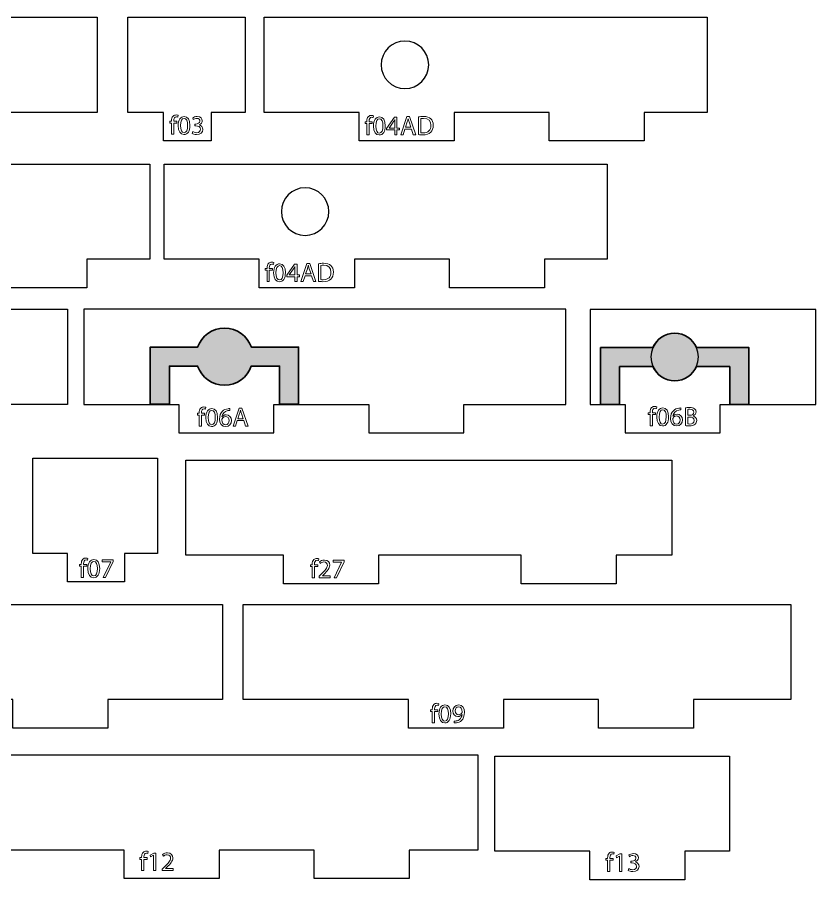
# Model space of a CAD drawing. Header units: millimetres. Extents: x -26 to 458, y -385 to -10.
# Drawn here: x 88.7 to 172.7, y -100.8 to -10.1 of the extents above; entities that cross this region are included whole.
import ezdxf

# ---------------------------------------------------------------- set-up
doc = ezdxf.new("R2010")
doc.units = ezdxf.units.MM
doc.header["$MEASUREMENT"] = 0
doc.layers.add('Layer 1', color=7, linetype='Continuous')

# ---------------------------------------------------------------- blocks, each defined once
blk = doc.blocks.new('block 4')
at = {"layer": 'Layer 1', "color": 3, "lineweight": 18}
blk.add_lwpolyline([(123.096, -67.242), (123.096, -67.406), (122.298, -69.076), (122.041, -69.076), (122.837, -67.454), (122.837, -67.448), (121.94, -67.448), (121.94, -67.242), (123.096, -67.242)], dxfattribs=at)
for points, knots in [([(119.739, -69.076), (119.739, -69.076), (119.739, -67.899), (119.739, -67.899), (119.739, -67.899), (119.547, -67.899), (119.547, -67.899), (119.547, -67.899), (119.547, -67.711), (119.547, -67.711), (119.547, -67.711), (119.739, -67.711), (119.739, -67.711), (119.739, -67.711), (119.739, -67.645), (119.739, -67.645), (119.739, -67.454), (119.781, -67.279), (119.896, -67.169), (119.99, -67.079), (120.114, -67.042), (120.229, -67.042), (120.317, -67.042), (120.393, -67.062), (120.441, -67.082), (120.441, -67.082), (120.407, -67.273), (120.407, -67.273), (120.37, -67.256), (120.32, -67.242), (120.249, -67.242), (120.038, -67.242), (119.984, -67.428), (119.984, -67.637), (119.984, -67.637), (119.984, -67.711), (119.984, -67.711), (119.984, -67.711), (120.314, -67.711), (120.314, -67.711), (120.314, -67.711), (120.314, -67.899), (120.314, -67.899), (120.314, -67.899), (119.984, -67.899), (119.984, -67.899), (119.984, -67.899), (119.984, -69.076), (119.984, -69.076), (119.984, -69.076), (119.739, -69.076), (119.739, -69.076)], [0, 0, 0, 0, 1, 1, 1, 2, 2, 2, 3, 3, 3, 4, 4, 4, 5, 5, 5, 6, 6, 6, 7, 7, 7, 8, 8, 8, 9, 9, 9, 10, 10, 10, 11, 11, 11, 12, 12, 12, 13, 13, 13, 14, 14, 14, 15, 15, 15, 16, 16, 16, 17, 17, 17, 17]), ([(120.458, -69.076), (120.458, -69.076), (120.458, -68.923), (120.458, -68.923), (120.458, -68.923), (120.653, -68.734), (120.653, -68.734), (121.121, -68.289), (121.333, -68.052), (121.335, -67.775), (121.335, -67.589), (121.245, -67.417), (120.972, -67.417), (120.805, -67.417), (120.667, -67.502), (120.582, -67.572), (120.582, -67.572), (120.503, -67.397), (120.503, -67.397), (120.63, -67.29), (120.811, -67.211), (121.022, -67.211), (121.417, -67.211), (121.584, -67.482), (121.584, -67.744), (121.584, -68.083), (121.338, -68.356), (120.952, -68.729), (120.952, -68.729), (120.805, -68.864), (120.805, -68.864), (120.805, -68.864), (120.805, -68.87), (120.805, -68.87), (120.805, -68.87), (121.629, -68.87), (121.629, -68.87), (121.629, -68.87), (121.629, -69.076), (121.629, -69.076), (121.629, -69.076), (120.458, -69.076), (120.458, -69.076)], [0, 0, 0, 0, 1, 1, 1, 2, 2, 2, 3, 3, 3, 4, 4, 4, 5, 5, 5, 6, 6, 6, 7, 7, 7, 8, 8, 8, 9, 9, 9, 10, 10, 10, 11, 11, 11, 12, 12, 12, 13, 13, 13, 14, 14, 14, 14])]:
    blk.add_open_spline(points, degree=3, knots=knots, dxfattribs=at)
blk = doc.blocks.new('block 25')
at = {"layer": 'Layer 1', "color": 3, "lineweight": 18}
blk.add_lwpolyline([(152.083, -98.349), (152.078, -98.349), (151.759, -98.521), (151.711, -98.332), (152.111, -98.117), (152.323, -98.117), (152.323, -99.951), (152.083, -99.951), (152.083, -98.349)], dxfattribs=at)
for points, knots in [([(150.825, -99.951), (150.825, -99.951), (150.825, -98.775), (150.825, -98.775), (150.825, -98.775), (150.633, -98.775), (150.633, -98.775), (150.633, -98.775), (150.633, -98.586), (150.633, -98.586), (150.633, -98.586), (150.825, -98.586), (150.825, -98.586), (150.825, -98.586), (150.825, -98.521), (150.825, -98.521), (150.825, -98.329), (150.867, -98.154), (150.983, -98.044), (151.076, -97.954), (151.2, -97.917), (151.315, -97.917), (151.403, -97.917), (151.479, -97.937), (151.527, -97.957), (151.527, -97.957), (151.493, -98.148), (151.493, -98.148), (151.457, -98.131), (151.406, -98.117), (151.335, -98.117), (151.124, -98.117), (151.07, -98.303), (151.07, -98.512), (151.07, -98.512), (151.07, -98.586), (151.07, -98.586), (151.07, -98.586), (151.4, -98.586), (151.4, -98.586), (151.4, -98.586), (151.4, -98.775), (151.4, -98.775), (151.4, -98.775), (151.07, -98.775), (151.07, -98.775), (151.07, -98.775), (151.07, -99.951), (151.07, -99.951), (151.07, -99.951), (150.825, -99.951), (150.825, -99.951)], [0, 0, 0, 0, 1, 1, 1, 2, 2, 2, 3, 3, 3, 4, 4, 4, 5, 5, 5, 6, 6, 6, 7, 7, 7, 8, 8, 8, 9, 9, 9, 10, 10, 10, 11, 11, 11, 12, 12, 12, 13, 13, 13, 14, 14, 14, 15, 15, 15, 16, 16, 16, 17, 17, 17, 17]), ([(153.051, -99.666), (153.122, -99.711), (153.286, -99.781), (153.458, -99.781), (153.776, -99.781), (153.875, -99.578), (153.872, -99.426), (153.87, -99.169), (153.638, -99.059), (153.398, -99.059), (153.398, -99.059), (153.26, -99.059), (153.26, -99.059), (153.26, -99.059), (153.26, -98.873), (153.26, -98.873), (153.26, -98.873), (153.398, -98.873), (153.398, -98.873), (153.579, -98.873), (153.807, -98.78), (153.807, -98.563), (153.807, -98.416), (153.714, -98.287), (153.486, -98.287), (153.339, -98.287), (153.198, -98.351), (153.119, -98.408), (153.119, -98.408), (153.054, -98.227), (153.054, -98.227), (153.15, -98.157), (153.336, -98.086), (153.534, -98.086), (153.895, -98.086), (154.058, -98.301), (154.058, -98.523), (154.058, -98.712), (153.946, -98.873), (153.72, -98.955), (153.72, -98.955), (153.72, -98.961), (153.72, -98.961), (153.946, -99.006), (154.129, -99.175), (154.129, -99.432), (154.129, -99.725), (153.901, -99.982), (153.46, -99.982), (153.255, -99.982), (153.074, -99.917), (152.984, -99.858), (152.984, -99.858), (153.051, -99.666), (153.051, -99.666)], [0, 0, 0, 0, 1, 1, 1, 2, 2, 2, 3, 3, 3, 4, 4, 4, 5, 5, 5, 6, 6, 6, 7, 7, 7, 8, 8, 8, 9, 9, 9, 10, 10, 10, 11, 11, 11, 12, 12, 12, 13, 13, 13, 14, 14, 14, 15, 15, 15, 16, 16, 16, 17, 17, 17, 18, 18, 18, 18])]:
    blk.add_open_spline(points, degree=3, knots=knots, dxfattribs=at)
blk = doc.blocks.new('block 26')
at = {"layer": 'Layer 1', "color": 3, "lineweight": 18}
blk.add_lwpolyline([(103.046, -98.264), (103.041, -98.264), (102.722, -98.436), (102.674, -98.247), (103.075, -98.033), (103.286, -98.033), (103.286, -99.866), (103.046, -99.866), (103.046, -98.264)], dxfattribs=at)
for points, knots in [([(101.788, -99.866), (101.788, -99.866), (101.788, -98.69), (101.788, -98.69), (101.788, -98.69), (101.596, -98.69), (101.596, -98.69), (101.596, -98.69), (101.596, -98.501), (101.596, -98.501), (101.596, -98.501), (101.788, -98.501), (101.788, -98.501), (101.788, -98.501), (101.788, -98.436), (101.788, -98.436), (101.788, -98.244), (101.83, -98.069), (101.946, -97.959), (102.039, -97.869), (102.163, -97.832), (102.279, -97.832), (102.366, -97.832), (102.442, -97.852), (102.49, -97.872), (102.49, -97.872), (102.456, -98.064), (102.456, -98.064), (102.42, -98.047), (102.369, -98.033), (102.298, -98.033), (102.087, -98.033), (102.033, -98.219), (102.033, -98.428), (102.033, -98.428), (102.033, -98.501), (102.033, -98.501), (102.033, -98.501), (102.363, -98.501), (102.363, -98.501), (102.363, -98.501), (102.363, -98.69), (102.363, -98.69), (102.363, -98.69), (102.033, -98.69), (102.033, -98.69), (102.033, -98.69), (102.033, -99.866), (102.033, -99.866), (102.033, -99.866), (101.788, -99.866), (101.788, -99.866)], [0, 0, 0, 0, 1, 1, 1, 2, 2, 2, 3, 3, 3, 4, 4, 4, 5, 5, 5, 6, 6, 6, 7, 7, 7, 8, 8, 8, 9, 9, 9, 10, 10, 10, 11, 11, 11, 12, 12, 12, 13, 13, 13, 14, 14, 14, 15, 15, 15, 16, 16, 16, 17, 17, 17, 17]), ([(103.955, -99.866), (103.955, -99.866), (103.955, -99.714), (103.955, -99.714), (103.955, -99.714), (104.15, -99.525), (104.15, -99.525), (104.618, -99.079), (104.83, -98.842), (104.833, -98.566), (104.833, -98.38), (104.742, -98.207), (104.469, -98.207), (104.302, -98.207), (104.164, -98.292), (104.079, -98.363), (104.079, -98.363), (104.001, -98.188), (104.001, -98.188), (104.127, -98.081), (104.308, -98.002), (104.52, -98.002), (104.914, -98.002), (105.081, -98.272), (105.081, -98.535), (105.081, -98.873), (104.835, -99.147), (104.449, -99.519), (104.449, -99.519), (104.302, -99.655), (104.302, -99.655), (104.302, -99.655), (104.302, -99.66), (104.302, -99.66), (104.302, -99.66), (105.126, -99.66), (105.126, -99.66), (105.126, -99.66), (105.126, -99.866), (105.126, -99.866), (105.126, -99.866), (103.955, -99.866), (103.955, -99.866)], [0, 0, 0, 0, 1, 1, 1, 2, 2, 2, 3, 3, 3, 4, 4, 4, 5, 5, 5, 6, 6, 6, 7, 7, 7, 8, 8, 8, 9, 9, 9, 10, 10, 10, 11, 11, 11, 12, 12, 12, 13, 13, 13, 14, 14, 14, 14])]:
    blk.add_open_spline(points, degree=3, knots=knots, dxfattribs=at)
blk = doc.blocks.new('block 29')
at = {"layer": 'Layer 1', "color": 3, "lineweight": 18}
for points, knots in [([(132.376, -84.317), (132.376, -84.317), (132.376, -83.141), (132.376, -83.141), (132.376, -83.141), (132.184, -83.141), (132.184, -83.141), (132.184, -83.141), (132.184, -82.952), (132.184, -82.952), (132.184, -82.952), (132.376, -82.952), (132.376, -82.952), (132.376, -82.952), (132.376, -82.887), (132.376, -82.887), (132.376, -82.695), (132.418, -82.52), (132.534, -82.41), (132.627, -82.32), (132.751, -82.283), (132.867, -82.283), (132.954, -82.283), (133.03, -82.303), (133.078, -82.323), (133.078, -82.323), (133.045, -82.514), (133.045, -82.514), (133.008, -82.498), (132.957, -82.483), (132.887, -82.483), (132.675, -82.483), (132.621, -82.669), (132.621, -82.878), (132.621, -82.878), (132.621, -82.952), (132.621, -82.952), (132.621, -82.952), (132.951, -82.952), (132.951, -82.952), (132.951, -82.952), (132.951, -83.141), (132.951, -83.141), (132.951, -83.141), (132.621, -83.141), (132.621, -83.141), (132.621, -83.141), (132.621, -84.317), (132.621, -84.317), (132.621, -84.317), (132.376, -84.317), (132.376, -84.317)], [0, 0, 0, 0, 1, 1, 1, 2, 2, 2, 3, 3, 3, 4, 4, 4, 5, 5, 5, 6, 6, 6, 7, 7, 7, 8, 8, 8, 9, 9, 9, 10, 10, 10, 11, 11, 11, 12, 12, 12, 13, 13, 13, 14, 14, 14, 15, 15, 15, 16, 16, 16, 17, 17, 17, 17]), ([(134.314, -83.38), (134.314, -84.004), (134.083, -84.348), (133.677, -84.348), (133.319, -84.348), (133.076, -84.012), (133.07, -83.406), (133.07, -82.791), (133.335, -82.452), (133.708, -82.452), (134.094, -82.452), (134.314, -82.797), (134.314, -83.38)], [0, 0, 0, 0, 1, 1, 1, 2, 2, 2, 3, 3, 3, 4, 4, 4, 4]), ([(134.687, -84.142), (134.741, -84.147), (134.803, -84.142), (134.888, -84.134), (135.031, -84.114), (135.167, -84.054), (135.271, -83.956), (135.393, -83.846), (135.48, -83.685), (135.514, -83.468), (135.514, -83.468), (135.505, -83.468), (135.505, -83.468), (135.404, -83.592), (135.257, -83.665), (135.074, -83.665), (134.744, -83.665), (134.532, -83.417), (134.532, -83.104), (134.532, -82.757), (134.783, -82.452), (135.158, -82.452), (135.533, -82.452), (135.765, -82.757), (135.765, -83.225), (135.765, -83.629), (135.629, -83.911), (135.449, -84.085), (135.308, -84.224), (135.113, -84.308), (134.916, -84.331), (134.825, -84.345), (134.747, -84.348), (134.687, -84.345), (134.687, -84.345), (134.687, -84.142), (134.687, -84.142)], [0, 0, 0, 0, 1, 1, 1, 2, 2, 2, 3, 3, 3, 4, 4, 4, 5, 5, 5, 6, 6, 6, 7, 7, 7, 8, 8, 8, 9, 9, 9, 10, 10, 10, 11, 11, 11, 12, 12, 12, 12]), ([(133.319, -83.408), (133.319, -83.885), (133.465, -84.156), (133.691, -84.156), (133.945, -84.156), (134.066, -83.86), (134.066, -83.392), (134.066, -82.94), (133.95, -82.644), (133.694, -82.644), (133.476, -82.644), (133.319, -82.909), (133.319, -83.408)], [0, 0, 0, 0, 1, 1, 1, 2, 2, 2, 3, 3, 3, 4, 4, 4, 4]), ([(134.778, -83.087), (134.778, -83.315), (134.916, -83.476), (135.13, -83.476), (135.297, -83.476), (135.426, -83.394), (135.491, -83.284), (135.505, -83.262), (135.514, -83.234), (135.514, -83.194), (135.514, -82.881), (135.398, -82.641), (135.139, -82.641), (134.927, -82.641), (134.778, -82.828), (134.778, -83.087)], [0, 0, 0, 0, 1, 1, 1, 2, 2, 2, 3, 3, 3, 4, 4, 4, 5, 5, 5, 5])]:
    blk.add_open_spline(points, degree=3, knots=knots, dxfattribs=at)
blk = doc.blocks.new('block 31')
at = {"layer": 'Layer 1', "color": 3, "lineweight": 18}
blk.add_lwpolyline([(98.799, -67.204), (98.799, -67.368), (98, -69.038), (97.744, -69.038), (98.539, -67.416), (98.539, -67.41), (97.642, -67.41), (97.642, -67.204), (98.799, -67.204)], dxfattribs=at)
for points, knots in [([(95.441, -69.038), (95.441, -69.038), (95.441, -67.862), (95.441, -67.862), (95.441, -67.862), (95.249, -67.862), (95.249, -67.862), (95.249, -67.862), (95.249, -67.673), (95.249, -67.673), (95.249, -67.673), (95.441, -67.673), (95.441, -67.673), (95.441, -67.673), (95.441, -67.608), (95.441, -67.608), (95.441, -67.416), (95.483, -67.241), (95.599, -67.131), (95.692, -67.041), (95.816, -67.004), (95.932, -67.004), (96.019, -67.004), (96.095, -67.024), (96.143, -67.044), (96.143, -67.044), (96.109, -67.235), (96.109, -67.235), (96.073, -67.219), (96.022, -67.204), (95.952, -67.204), (95.74, -67.204), (95.686, -67.391), (95.686, -67.599), (95.686, -67.599), (95.686, -67.673), (95.686, -67.673), (95.686, -67.673), (96.016, -67.673), (96.016, -67.673), (96.016, -67.673), (96.016, -67.862), (96.016, -67.862), (96.016, -67.862), (95.686, -67.862), (95.686, -67.862), (95.686, -67.862), (95.686, -69.038), (95.686, -69.038), (95.686, -69.038), (95.441, -69.038), (95.441, -69.038)], [0, 0, 0, 0, 1, 1, 1, 2, 2, 2, 3, 3, 3, 4, 4, 4, 5, 5, 5, 6, 6, 6, 7, 7, 7, 8, 8, 8, 9, 9, 9, 10, 10, 10, 11, 11, 11, 12, 12, 12, 13, 13, 13, 14, 14, 14, 15, 15, 15, 16, 16, 16, 17, 17, 17, 17]), ([(97.379, -68.101), (97.379, -68.725), (97.148, -69.069), (96.742, -69.069), (96.384, -69.069), (96.141, -68.733), (96.135, -68.127), (96.135, -67.512), (96.4, -67.173), (96.773, -67.173), (97.159, -67.173), (97.379, -67.518), (97.379, -68.101)], [0, 0, 0, 0, 1, 1, 1, 2, 2, 2, 3, 3, 3, 4, 4, 4, 4]), ([(96.384, -68.13), (96.384, -68.606), (96.53, -68.877), (96.756, -68.877), (97.01, -68.877), (97.131, -68.581), (97.131, -68.113), (97.131, -67.661), (97.015, -67.365), (96.759, -67.365), (96.541, -67.365), (96.384, -67.63), (96.384, -68.13)], [0, 0, 0, 0, 1, 1, 1, 2, 2, 2, 3, 3, 3, 4, 4, 4, 4])]:
    blk.add_open_spline(points, degree=3, knots=knots, dxfattribs=at)
blk = doc.blocks.new('block 33')
at = {"layer": 'Layer 1', "color": 3, "lineweight": 18}
for points, knots in [([(155.298, -53.085), (155.298, -53.085), (155.298, -51.909), (155.298, -51.909), (155.298, -51.909), (155.106, -51.909), (155.106, -51.909), (155.106, -51.909), (155.106, -51.72), (155.106, -51.72), (155.106, -51.72), (155.298, -51.72), (155.298, -51.72), (155.298, -51.72), (155.298, -51.655), (155.298, -51.655), (155.298, -51.463), (155.34, -51.288), (155.456, -51.179), (155.549, -51.088), (155.673, -51.052), (155.789, -51.052), (155.877, -51.052), (155.953, -51.071), (156.001, -51.091), (156.001, -51.091), (155.967, -51.283), (155.967, -51.283), (155.93, -51.266), (155.879, -51.252), (155.809, -51.252), (155.597, -51.252), (155.544, -51.438), (155.544, -51.647), (155.544, -51.647), (155.544, -51.72), (155.544, -51.72), (155.544, -51.72), (155.874, -51.72), (155.874, -51.72), (155.874, -51.72), (155.874, -51.909), (155.874, -51.909), (155.874, -51.909), (155.544, -51.909), (155.544, -51.909), (155.544, -51.909), (155.544, -53.085), (155.544, -53.085), (155.544, -53.085), (155.298, -53.085), (155.298, -53.085)], [0, 0, 0, 0, 1, 1, 1, 2, 2, 2, 3, 3, 3, 4, 4, 4, 5, 5, 5, 6, 6, 6, 7, 7, 7, 8, 8, 8, 9, 9, 9, 10, 10, 10, 11, 11, 11, 12, 12, 12, 13, 13, 13, 14, 14, 14, 15, 15, 15, 16, 16, 16, 17, 17, 17, 17]), ([(157.236, -52.149), (157.236, -52.772), (157.005, -53.116), (156.599, -53.116), (156.241, -53.116), (155.998, -52.781), (155.992, -52.174), (155.992, -51.559), (156.258, -51.221), (156.63, -51.221), (157.016, -51.221), (157.236, -51.565), (157.236, -52.149)], [0, 0, 0, 0, 1, 1, 1, 2, 2, 2, 3, 3, 3, 4, 4, 4, 4]), ([(156.241, -52.177), (156.241, -52.654), (156.387, -52.925), (156.613, -52.925), (156.867, -52.925), (156.988, -52.628), (156.988, -52.16), (156.988, -51.709), (156.873, -51.413), (156.616, -51.413), (156.399, -51.413), (156.241, -51.678), (156.241, -52.177)], [0, 0, 0, 0, 1, 1, 1, 2, 2, 2, 3, 3, 3, 4, 4, 4, 4]), ([(158.512, -51.427), (158.461, -51.424), (158.397, -51.427), (158.326, -51.438), (157.937, -51.503), (157.731, -51.788), (157.688, -52.09), (157.688, -52.09), (157.697, -52.09), (157.697, -52.09), (157.784, -51.974), (157.937, -51.878), (158.14, -51.878), (158.464, -51.878), (158.693, -52.112), (158.693, -52.47), (158.693, -52.806), (158.464, -53.116), (158.083, -53.116), (157.691, -53.116), (157.435, -52.812), (157.435, -52.335), (157.435, -51.974), (157.564, -51.689), (157.745, -51.508), (157.897, -51.359), (158.1, -51.266), (158.332, -51.238), (158.405, -51.226), (158.467, -51.224), (158.512, -51.224), (158.512, -51.224), (158.512, -51.427), (158.512, -51.427)], [0, 0, 0, 0, 1, 1, 1, 2, 2, 2, 3, 3, 3, 4, 4, 4, 5, 5, 5, 6, 6, 6, 7, 7, 7, 8, 8, 8, 9, 9, 9, 10, 10, 10, 11, 11, 11, 11]), ([(159.001, -51.21), (159.108, -51.187), (159.277, -51.17), (159.449, -51.17), (159.695, -51.17), (159.853, -51.212), (159.971, -51.308), (160.07, -51.382), (160.129, -51.495), (160.129, -51.644), (160.129, -51.827), (160.008, -51.988), (159.808, -52.061), (159.808, -52.061), (159.808, -52.067), (159.808, -52.067), (159.988, -52.112), (160.2, -52.262), (160.2, -52.544), (160.2, -52.707), (160.135, -52.831), (160.039, -52.925), (159.906, -53.046), (159.692, -53.102), (159.382, -53.102), (159.212, -53.102), (159.083, -53.091), (159.001, -53.08), (159.001, -53.08), (159.001, -51.21), (159.001, -51.21)], [0, 0, 0, 0, 1, 1, 1, 2, 2, 2, 3, 3, 3, 4, 4, 4, 5, 5, 5, 6, 6, 6, 7, 7, 7, 8, 8, 8, 9, 9, 9, 10, 10, 10, 10]), ([(159.246, -51.988), (159.246, -51.988), (159.469, -51.988), (159.469, -51.988), (159.728, -51.988), (159.881, -51.853), (159.881, -51.669), (159.881, -51.446), (159.712, -51.359), (159.463, -51.359), (159.351, -51.359), (159.286, -51.368), (159.246, -51.376), (159.246, -51.376), (159.246, -51.988), (159.246, -51.988)], [0, 0, 0, 0, 1, 1, 1, 2, 2, 2, 3, 3, 3, 4, 4, 4, 5, 5, 5, 5]), ([(158.442, -52.484), (158.442, -52.222), (158.292, -52.064), (158.064, -52.064), (157.914, -52.064), (157.776, -52.157), (157.708, -52.29), (157.691, -52.318), (157.68, -52.355), (157.68, -52.4), (157.686, -52.702), (157.824, -52.925), (158.083, -52.925), (158.298, -52.925), (158.442, -52.747), (158.442, -52.484)], [0, 0, 0, 0, 1, 1, 1, 2, 2, 2, 3, 3, 3, 4, 4, 4, 5, 5, 5, 5]), ([(159.246, -52.899), (159.294, -52.908), (159.365, -52.91), (159.452, -52.91), (159.706, -52.91), (159.94, -52.817), (159.94, -52.541), (159.94, -52.281), (159.717, -52.174), (159.449, -52.174), (159.449, -52.174), (159.246, -52.174), (159.246, -52.174), (159.246, -52.174), (159.246, -52.899), (159.246, -52.899)], [0, 0, 0, 0, 1, 1, 1, 2, 2, 2, 3, 3, 3, 4, 4, 4, 5, 5, 5, 5])]:
    blk.add_open_spline(points, degree=3, knots=knots, dxfattribs=at)
blk = doc.blocks.new('block 34')
at = {"layer": 'Layer 1', "color": 3, "lineweight": 18}
blk.add_lwpolyline([(111.857, -52.55), (111.66, -53.148), (111.406, -53.148), (112.052, -51.247), (112.348, -51.247), (112.997, -53.148), (112.734, -53.148), (112.531, -52.55), (111.857, -52.55)], dxfattribs=at)
for points, knots in [([(107.847, -53.148), (107.847, -53.148), (107.847, -51.972), (107.847, -51.972), (107.847, -51.972), (107.655, -51.972), (107.655, -51.972), (107.655, -51.972), (107.655, -51.783), (107.655, -51.783), (107.655, -51.783), (107.847, -51.783), (107.847, -51.783), (107.847, -51.783), (107.847, -51.718), (107.847, -51.718), (107.847, -51.526), (107.889, -51.352), (108.005, -51.242), (108.098, -51.151), (108.222, -51.115), (108.338, -51.115), (108.425, -51.115), (108.502, -51.134), (108.549, -51.154), (108.549, -51.154), (108.516, -51.346), (108.516, -51.346), (108.479, -51.329), (108.428, -51.315), (108.358, -51.315), (108.146, -51.315), (108.092, -51.501), (108.092, -51.71), (108.092, -51.71), (108.092, -51.783), (108.092, -51.783), (108.092, -51.783), (108.422, -51.783), (108.422, -51.783), (108.422, -51.783), (108.422, -51.972), (108.422, -51.972), (108.422, -51.972), (108.092, -51.972), (108.092, -51.972), (108.092, -51.972), (108.092, -53.148), (108.092, -53.148), (108.092, -53.148), (107.847, -53.148), (107.847, -53.148)], [0, 0, 0, 0, 1, 1, 1, 2, 2, 2, 3, 3, 3, 4, 4, 4, 5, 5, 5, 6, 6, 6, 7, 7, 7, 8, 8, 8, 9, 9, 9, 10, 10, 10, 11, 11, 11, 12, 12, 12, 13, 13, 13, 14, 14, 14, 15, 15, 15, 16, 16, 16, 17, 17, 17, 17]), ([(109.785, -52.212), (109.785, -52.835), (109.554, -53.179), (109.148, -53.179), (108.79, -53.179), (108.547, -52.844), (108.541, -52.237), (108.541, -51.622), (108.807, -51.284), (109.179, -51.284), (109.565, -51.284), (109.785, -51.628), (109.785, -52.212)], [0, 0, 0, 0, 1, 1, 1, 2, 2, 2, 3, 3, 3, 4, 4, 4, 4]), ([(108.79, -52.24), (108.79, -52.717), (108.936, -52.988), (109.162, -52.988), (109.416, -52.988), (109.537, -52.691), (109.537, -52.223), (109.537, -51.772), (109.422, -51.476), (109.165, -51.476), (108.948, -51.476), (108.79, -51.741), (108.79, -52.24)], [0, 0, 0, 0, 1, 1, 1, 2, 2, 2, 3, 3, 3, 4, 4, 4, 4]), ([(111.061, -51.49), (111.01, -51.487), (110.945, -51.49), (110.875, -51.501), (110.486, -51.566), (110.28, -51.851), (110.237, -52.153), (110.237, -52.153), (110.246, -52.153), (110.246, -52.153), (110.333, -52.037), (110.486, -51.941), (110.689, -51.941), (111.013, -51.941), (111.242, -52.175), (111.242, -52.533), (111.242, -52.869), (111.013, -53.179), (110.632, -53.179), (110.24, -53.179), (109.984, -52.875), (109.984, -52.398), (109.984, -52.037), (110.113, -51.752), (110.294, -51.571), (110.446, -51.422), (110.649, -51.329), (110.881, -51.301), (110.954, -51.29), (111.016, -51.287), (111.061, -51.287), (111.061, -51.287), (111.061, -51.49), (111.061, -51.49)], [0, 0, 0, 0, 1, 1, 1, 2, 2, 2, 3, 3, 3, 4, 4, 4, 5, 5, 5, 6, 6, 6, 7, 7, 7, 8, 8, 8, 9, 9, 9, 10, 10, 10, 11, 11, 11, 11]), ([(112.48, -52.359), (112.48, -52.359), (112.294, -51.811), (112.294, -51.811), (112.252, -51.687), (112.224, -51.574), (112.196, -51.464), (112.196, -51.464), (112.19, -51.464), (112.19, -51.464), (112.162, -51.577), (112.131, -51.693), (112.094, -51.809), (112.094, -51.809), (111.908, -52.359), (111.908, -52.359), (111.908, -52.359), (112.48, -52.359), (112.48, -52.359)], [0, 0, 0, 0, 1, 1, 1, 2, 2, 2, 3, 3, 3, 4, 4, 4, 5, 5, 5, 6, 6, 6, 6]), ([(110.991, -52.547), (110.991, -52.285), (110.841, -52.127), (110.613, -52.127), (110.463, -52.127), (110.325, -52.22), (110.257, -52.353), (110.24, -52.381), (110.229, -52.418), (110.229, -52.463), (110.235, -52.765), (110.373, -52.988), (110.632, -52.988), (110.847, -52.988), (110.991, -52.81), (110.991, -52.547)], [0, 0, 0, 0, 1, 1, 1, 2, 2, 2, 3, 3, 3, 4, 4, 4, 5, 5, 5, 5])]:
    blk.add_open_spline(points, degree=3, knots=knots, dxfattribs=at)
blk = doc.blocks.new('block 36')
at = {"layer": 'Layer 1', "color": 3, "lineweight": 18}
for points in [[(128.424, -22.485), (128.424, -21.986), (127.572, -21.986), (127.572, -21.823), (128.39, -20.652), (128.658, -20.652), (128.658, -21.792), (128.915, -21.792), (128.915, -21.986), (128.658, -21.986), (128.658, -22.485), (128.424, -22.485)], [(129.499, -21.887), (129.302, -22.485), (129.048, -22.485), (129.694, -20.584), (129.99, -20.584), (130.639, -22.485), (130.377, -22.485), (130.174, -21.887), (129.499, -21.887)]]:
    blk.add_lwpolyline(points, dxfattribs=at)
for points, knots in [([(125.489, -22.485), (125.489, -22.485), (125.489, -21.309), (125.489, -21.309), (125.489, -21.309), (125.298, -21.309), (125.298, -21.309), (125.298, -21.309), (125.298, -21.12), (125.298, -21.12), (125.298, -21.12), (125.489, -21.12), (125.489, -21.12), (125.489, -21.12), (125.489, -21.055), (125.489, -21.055), (125.489, -20.863), (125.532, -20.689), (125.647, -20.579), (125.74, -20.488), (125.865, -20.452), (125.98, -20.452), (126.068, -20.452), (126.144, -20.471), (126.192, -20.491), (126.192, -20.491), (126.158, -20.683), (126.158, -20.683), (126.121, -20.666), (126.07, -20.652), (126, -20.652), (125.788, -20.652), (125.735, -20.838), (125.735, -21.047), (125.735, -21.047), (125.735, -21.12), (125.735, -21.12), (125.735, -21.12), (126.065, -21.12), (126.065, -21.12), (126.065, -21.12), (126.065, -21.309), (126.065, -21.309), (126.065, -21.309), (125.735, -21.309), (125.735, -21.309), (125.735, -21.309), (125.735, -22.485), (125.735, -22.485), (125.735, -22.485), (125.489, -22.485), (125.489, -22.485)], [0, 0, 0, 0, 1, 1, 1, 2, 2, 2, 3, 3, 3, 4, 4, 4, 5, 5, 5, 6, 6, 6, 7, 7, 7, 8, 8, 8, 9, 9, 9, 10, 10, 10, 11, 11, 11, 12, 12, 12, 13, 13, 13, 14, 14, 14, 15, 15, 15, 16, 16, 16, 17, 17, 17, 17]), ([(127.428, -21.549), (127.428, -22.172), (127.196, -22.516), (126.79, -22.516), (126.432, -22.516), (126.189, -22.181), (126.184, -21.574), (126.184, -20.959), (126.449, -20.621), (126.821, -20.621), (127.208, -20.621), (127.428, -20.965), (127.428, -21.549)], [0, 0, 0, 0, 1, 1, 1, 2, 2, 2, 3, 3, 3, 4, 4, 4, 4]), ([(126.432, -21.577), (126.432, -22.054), (126.579, -22.325), (126.804, -22.325), (127.058, -22.325), (127.179, -22.028), (127.179, -21.56), (127.179, -21.109), (127.064, -20.813), (126.807, -20.813), (126.59, -20.813), (126.432, -21.078), (126.432, -21.577)], [0, 0, 0, 0, 1, 1, 1, 2, 2, 2, 3, 3, 3, 4, 4, 4, 4]), ([(130.123, -21.696), (130.123, -21.696), (129.937, -21.148), (129.937, -21.148), (129.894, -21.024), (129.866, -20.912), (129.838, -20.801), (129.838, -20.801), (129.832, -20.801), (129.832, -20.801), (129.804, -20.914), (129.773, -21.03), (129.736, -21.146), (129.736, -21.146), (129.55, -21.696), (129.55, -21.696), (129.55, -21.696), (130.123, -21.696), (130.123, -21.696)], [0, 0, 0, 0, 1, 1, 1, 2, 2, 2, 3, 3, 3, 4, 4, 4, 5, 5, 5, 6, 6, 6, 6]), ([(130.919, -20.61), (131.069, -20.587), (131.246, -20.57), (131.441, -20.57), (131.794, -20.57), (132.045, -20.652), (132.211, -20.807), (132.38, -20.962), (132.479, -21.182), (132.479, -21.49), (132.479, -21.8), (132.383, -22.054), (132.206, -22.229), (132.028, -22.406), (131.734, -22.502), (131.365, -22.502), (131.19, -22.502), (131.043, -22.494), (130.919, -22.48), (130.919, -22.48), (130.919, -20.61), (130.919, -20.61)], [0, 0, 0, 0, 1, 1, 1, 2, 2, 2, 3, 3, 3, 4, 4, 4, 5, 5, 5, 6, 6, 6, 7, 7, 7, 7]), ([(131.165, -22.291), (131.227, -22.302), (131.317, -22.305), (131.413, -22.305), (131.938, -22.305), (132.222, -22.012), (132.222, -21.498), (132.225, -21.05), (131.971, -20.765), (131.452, -20.765), (131.325, -20.765), (131.23, -20.776), (131.165, -20.79), (131.165, -20.79), (131.165, -22.291), (131.165, -22.291)], [0, 0, 0, 0, 1, 1, 1, 2, 2, 2, 3, 3, 3, 4, 4, 4, 5, 5, 5, 5]), ([(128.424, -21.792), (128.424, -21.792), (128.424, -21.179), (128.424, -21.179), (128.424, -21.084), (128.427, -20.988), (128.433, -20.892), (128.433, -20.892), (128.424, -20.892), (128.424, -20.892), (128.368, -20.999), (128.322, -21.078), (128.272, -21.162), (128.272, -21.162), (127.823, -21.786), (127.823, -21.786), (127.823, -21.786), (127.823, -21.792), (127.823, -21.792), (127.823, -21.792), (128.424, -21.792), (128.424, -21.792)], [0, 0, 0, 0, 1, 1, 1, 2, 2, 2, 3, 3, 3, 4, 4, 4, 5, 5, 5, 6, 6, 6, 7, 7, 7, 7])]:
    blk.add_open_spline(points, degree=3, knots=knots, dxfattribs=at)
blk = doc.blocks.new('block 37')
at = {"layer": 'Layer 1', "color": 3, "lineweight": 18}
for points, knots in [([(104.937, -22.442), (104.937, -22.442), (104.937, -21.265), (104.937, -21.265), (104.937, -21.265), (104.745, -21.265), (104.745, -21.265), (104.745, -21.265), (104.745, -21.076), (104.745, -21.076), (104.745, -21.076), (104.937, -21.076), (104.937, -21.076), (104.937, -21.076), (104.937, -21.012), (104.937, -21.012), (104.937, -20.82), (104.979, -20.645), (105.095, -20.535), (105.188, -20.445), (105.312, -20.408), (105.428, -20.408), (105.515, -20.408), (105.591, -20.428), (105.639, -20.447), (105.639, -20.447), (105.605, -20.639), (105.605, -20.639), (105.569, -20.622), (105.518, -20.608), (105.447, -20.608), (105.236, -20.608), (105.182, -20.794), (105.182, -21.003), (105.182, -21.003), (105.182, -21.076), (105.182, -21.076), (105.182, -21.076), (105.512, -21.076), (105.512, -21.076), (105.512, -21.076), (105.512, -21.265), (105.512, -21.265), (105.512, -21.265), (105.182, -21.265), (105.182, -21.265), (105.182, -21.265), (105.182, -22.442), (105.182, -22.442), (105.182, -22.442), (104.937, -22.442), (104.937, -22.442)], [0, 0, 0, 0, 1, 1, 1, 2, 2, 2, 3, 3, 3, 4, 4, 4, 5, 5, 5, 6, 6, 6, 7, 7, 7, 8, 8, 8, 9, 9, 9, 10, 10, 10, 11, 11, 11, 12, 12, 12, 13, 13, 13, 14, 14, 14, 15, 15, 15, 16, 16, 16, 17, 17, 17, 17]), ([(106.875, -21.505), (106.875, -22.128), (106.644, -22.473), (106.237, -22.473), (105.879, -22.473), (105.637, -22.137), (105.631, -21.531), (105.631, -20.916), (105.896, -20.577), (106.268, -20.577), (106.655, -20.577), (106.875, -20.921), (106.875, -21.505)], [0, 0, 0, 0, 1, 1, 1, 2, 2, 2, 3, 3, 3, 4, 4, 4, 4]), ([(105.879, -21.533), (105.879, -22.01), (106.026, -22.281), (106.252, -22.281), (106.505, -22.281), (106.627, -21.985), (106.627, -21.516), (106.627, -21.065), (106.511, -20.769), (106.254, -20.769), (106.037, -20.769), (105.879, -21.034), (105.879, -21.533)], [0, 0, 0, 0, 1, 1, 1, 2, 2, 2, 3, 3, 3, 4, 4, 4, 4]), ([(107.163, -22.157), (107.234, -22.202), (107.398, -22.272), (107.57, -22.272), (107.888, -22.272), (107.987, -22.069), (107.984, -21.917), (107.982, -21.66), (107.75, -21.55), (107.51, -21.55), (107.51, -21.55), (107.372, -21.55), (107.372, -21.55), (107.372, -21.55), (107.372, -21.364), (107.372, -21.364), (107.372, -21.364), (107.51, -21.364), (107.51, -21.364), (107.691, -21.364), (107.919, -21.271), (107.919, -21.054), (107.919, -20.907), (107.826, -20.777), (107.598, -20.777), (107.451, -20.777), (107.31, -20.842), (107.231, -20.899), (107.231, -20.899), (107.166, -20.718), (107.166, -20.718), (107.262, -20.648), (107.448, -20.577), (107.646, -20.577), (108.007, -20.577), (108.17, -20.792), (108.17, -21.014), (108.17, -21.203), (108.058, -21.364), (107.832, -21.446), (107.832, -21.446), (107.832, -21.451), (107.832, -21.451), (108.058, -21.497), (108.241, -21.666), (108.241, -21.923), (108.241, -22.216), (108.013, -22.473), (107.572, -22.473), (107.367, -22.473), (107.186, -22.408), (107.096, -22.349), (107.096, -22.349), (107.163, -22.157), (107.163, -22.157)], [0, 0, 0, 0, 1, 1, 1, 2, 2, 2, 3, 3, 3, 4, 4, 4, 5, 5, 5, 6, 6, 6, 7, 7, 7, 8, 8, 8, 9, 9, 9, 10, 10, 10, 11, 11, 11, 12, 12, 12, 13, 13, 13, 14, 14, 14, 15, 15, 15, 16, 16, 16, 17, 17, 17, 18, 18, 18, 18])]:
    blk.add_open_spline(points, degree=3, knots=knots, dxfattribs=at)
blk = doc.blocks.new('block 40')
at = {"layer": 'Layer 1', "color": 7, "lineweight": 25}
blk.add_lwpolyline([(97.119, -20.135), (77.119, -20.135), (77.119, -23.135), (67.119, -23.135), (67.119, -20.135), (56.105, -20.135), (56.105, -10.135), (97.119, -10.135), (97.119, -20.135)], dxfattribs=at)
blk = doc.blocks.new('block 39')
at = {"layer": 'Layer 1'}
blk.add_blockref('block 40', (0, 0), dxfattribs=at)
blk = doc.blocks.new('block 42')
at = {"layer": 'Layer 1', "color": 7, "lineweight": 25}
blk.add_lwpolyline([(104.105, -20.135), (100.357, -20.135), (100.357, -10.135), (112.67, -10.135), (112.67, -20.135), (109.105, -20.135), (109.105, -23.135), (104.105, -23.135), (104.105, -20.135)], dxfattribs=at)
blk = doc.blocks.new('block 41')
at = {"layer": 'Layer 1'}
blk.add_blockref('block 42', (0, 0), dxfattribs=at)
blk = doc.blocks.new('block 44')
at = {"layer": 'Layer 1', "color": 7, "lineweight": 25}
blk.add_open_spline([(126.997, -15.135), (126.997, -13.754), (128.116, -12.635), (129.497, -12.635), (130.878, -12.635), (131.997, -13.754), (131.997, -15.135), (131.997, -16.515), (130.878, -17.635), (129.497, -17.635), (128.116, -17.635), (126.997, -16.515), (126.997, -15.135), (126.997, -15.135), (126.997, -15.135), (126.997, -15.135)], degree=3, knots=[0, 0, 0, 0, 1, 1, 1, 2, 2, 2, 3, 3, 3, 4, 4, 4, 5, 5, 5, 5], dxfattribs=at)
blk = doc.blocks.new('block 45')
at = {"layer": 'Layer 1', "color": 7, "lineweight": 25}
blk.add_lwpolyline([(154.678, -20.135), (154.678, -23.135), (144.678, -23.135), (144.678, -20.135), (134.678, -20.135), (134.678, -23.135), (124.678, -23.135), (124.678, -20.135), (114.678, -20.135), (114.678, -10.135), (161.293, -10.135), (161.293, -20.135), (154.678, -20.135)], dxfattribs=at)
blk = doc.blocks.new('block 43')
at = {"layer": 'Layer 1'}
for name in ['block 45', 'block 44']:
    blk.add_blockref(name, (0, 0), dxfattribs=at)
blk = doc.blocks.new('block 48')
at = {"layer": 'Layer 1', "color": 7, "lineweight": 25}
blk.add_open_spline([(68.348, -30.573), (68.348, -29.192), (69.468, -28.073), (70.848, -28.073), (72.229, -28.073), (73.348, -29.192), (73.348, -30.573), (73.348, -31.954), (72.229, -33.073), (70.848, -33.073), (69.468, -33.073), (68.348, -31.954), (68.348, -30.573), (68.348, -30.573), (68.348, -30.573), (68.348, -30.573)], degree=3, knots=[0, 0, 0, 0, 1, 1, 1, 2, 2, 2, 3, 3, 3, 4, 4, 4, 5, 5, 5, 5], dxfattribs=at)
blk = doc.blocks.new('block 49')
at = {"layer": 'Layer 1', "color": 7, "lineweight": 25}
blk.add_lwpolyline([(96.029, -35.573), (96.029, -38.573), (86.029, -38.573), (86.029, -35.573), (76.029, -35.573), (76.029, -38.573), (66.029, -38.573), (66.029, -35.573), (56.029, -35.573), (56.029, -25.573), (102.644, -25.573), (102.644, -35.573), (96.029, -35.573)], dxfattribs=at)
blk = doc.blocks.new('block 47')
at = {"layer": 'Layer 1'}
for name in ['block 49', 'block 48']:
    blk.add_blockref(name, (0, 0), dxfattribs=at)
blk = doc.blocks.new('block 50')
at = {"layer": 'Layer 1', "color": 3, "lineweight": 18}
for points in [[(117.918, -37.924), (117.918, -37.425), (117.066, -37.425), (117.066, -37.261), (117.884, -36.09), (118.152, -36.09), (118.152, -37.23), (118.409, -37.23), (118.409, -37.425), (118.152, -37.425), (118.152, -37.924), (117.918, -37.924)], [(118.993, -37.326), (118.796, -37.924), (118.542, -37.924), (119.188, -36.023), (119.484, -36.023), (120.133, -37.924), (119.87, -37.924), (119.667, -37.326), (118.993, -37.326)]]:
    blk.add_lwpolyline(points, dxfattribs=at)
for points, knots in [([(114.983, -37.924), (114.983, -37.924), (114.983, -36.748), (114.983, -36.748), (114.983, -36.748), (114.791, -36.748), (114.791, -36.748), (114.791, -36.748), (114.791, -36.559), (114.791, -36.559), (114.791, -36.559), (114.983, -36.559), (114.983, -36.559), (114.983, -36.559), (114.983, -36.494), (114.983, -36.494), (114.983, -36.302), (115.025, -36.127), (115.141, -36.017), (115.234, -35.927), (115.358, -35.89), (115.474, -35.89), (115.561, -35.89), (115.638, -35.91), (115.685, -35.93), (115.685, -35.93), (115.652, -36.121), (115.652, -36.121), (115.615, -36.104), (115.564, -36.09), (115.494, -36.09), (115.282, -36.09), (115.228, -36.276), (115.228, -36.485), (115.228, -36.485), (115.228, -36.559), (115.228, -36.559), (115.228, -36.559), (115.558, -36.559), (115.558, -36.559), (115.558, -36.559), (115.558, -36.748), (115.558, -36.748), (115.558, -36.748), (115.228, -36.748), (115.228, -36.748), (115.228, -36.748), (115.228, -37.924), (115.228, -37.924), (115.228, -37.924), (114.983, -37.924), (114.983, -37.924)], [0, 0, 0, 0, 1, 1, 1, 2, 2, 2, 3, 3, 3, 4, 4, 4, 5, 5, 5, 6, 6, 6, 7, 7, 7, 8, 8, 8, 9, 9, 9, 10, 10, 10, 11, 11, 11, 12, 12, 12, 13, 13, 13, 14, 14, 14, 15, 15, 15, 16, 16, 16, 17, 17, 17, 17]), ([(116.921, -36.987), (116.921, -37.611), (116.69, -37.955), (116.284, -37.955), (115.926, -37.955), (115.683, -37.619), (115.677, -37.013), (115.677, -36.398), (115.943, -36.059), (116.315, -36.059), (116.701, -36.059), (116.921, -36.403), (116.921, -36.987)], [0, 0, 0, 0, 1, 1, 1, 2, 2, 2, 3, 3, 3, 4, 4, 4, 4]), ([(115.926, -37.015), (115.926, -37.492), (116.072, -37.763), (116.298, -37.763), (116.552, -37.763), (116.673, -37.467), (116.673, -36.999), (116.673, -36.547), (116.558, -36.251), (116.301, -36.251), (116.083, -36.251), (115.926, -36.516), (115.926, -37.015)], [0, 0, 0, 0, 1, 1, 1, 2, 2, 2, 3, 3, 3, 4, 4, 4, 4]), ([(119.616, -37.134), (119.616, -37.134), (119.43, -36.587), (119.43, -36.587), (119.388, -36.463), (119.36, -36.35), (119.332, -36.24), (119.332, -36.24), (119.326, -36.24), (119.326, -36.24), (119.298, -36.353), (119.267, -36.468), (119.23, -36.584), (119.23, -36.584), (119.044, -37.134), (119.044, -37.134), (119.044, -37.134), (119.616, -37.134), (119.616, -37.134)], [0, 0, 0, 0, 1, 1, 1, 2, 2, 2, 3, 3, 3, 4, 4, 4, 5, 5, 5, 6, 6, 6, 6]), ([(120.413, -36.048), (120.562, -36.026), (120.74, -36.008), (120.935, -36.008), (121.287, -36.008), (121.538, -36.09), (121.705, -36.245), (121.874, -36.401), (121.973, -36.621), (121.973, -36.928), (121.973, -37.238), (121.877, -37.492), (121.699, -37.667), (121.522, -37.845), (121.228, -37.941), (120.859, -37.941), (120.684, -37.941), (120.537, -37.932), (120.413, -37.918), (120.413, -37.918), (120.413, -36.048), (120.413, -36.048)], [0, 0, 0, 0, 1, 1, 1, 2, 2, 2, 3, 3, 3, 4, 4, 4, 5, 5, 5, 6, 6, 6, 7, 7, 7, 7]), ([(120.658, -37.729), (120.72, -37.74), (120.811, -37.743), (120.907, -37.743), (121.431, -37.743), (121.716, -37.45), (121.716, -36.937), (121.719, -36.488), (121.465, -36.203), (120.946, -36.203), (120.819, -36.203), (120.723, -36.214), (120.658, -36.229), (120.658, -36.229), (120.658, -37.729), (120.658, -37.729)], [0, 0, 0, 0, 1, 1, 1, 2, 2, 2, 3, 3, 3, 4, 4, 4, 5, 5, 5, 5]), ([(117.918, -37.23), (117.918, -37.23), (117.918, -36.618), (117.918, -36.618), (117.918, -36.522), (117.921, -36.426), (117.926, -36.33), (117.926, -36.33), (117.918, -36.33), (117.918, -36.33), (117.861, -36.437), (117.816, -36.516), (117.766, -36.601), (117.766, -36.601), (117.317, -37.224), (117.317, -37.224), (117.317, -37.224), (117.317, -37.23), (117.317, -37.23), (117.317, -37.23), (117.918, -37.23), (117.918, -37.23)], [0, 0, 0, 0, 1, 1, 1, 2, 2, 2, 3, 3, 3, 4, 4, 4, 5, 5, 5, 6, 6, 6, 7, 7, 7, 7])]:
    blk.add_open_spline(points, degree=3, knots=knots, dxfattribs=at)
blk = doc.blocks.new('block 53')
at = {"layer": 'Layer 1', "color": 7, "lineweight": 25}
blk.add_open_spline([(116.491, -30.573), (116.491, -29.192), (117.61, -28.073), (118.991, -28.073), (120.372, -28.073), (121.491, -29.192), (121.491, -30.573), (121.491, -31.954), (120.372, -33.073), (118.991, -33.073), (117.61, -33.073), (116.491, -31.954), (116.491, -30.573), (116.491, -30.573), (116.491, -30.573), (116.491, -30.573)], degree=3, knots=[0, 0, 0, 0, 1, 1, 1, 2, 2, 2, 3, 3, 3, 4, 4, 4, 5, 5, 5, 5], dxfattribs=at)
blk = doc.blocks.new('block 54')
at = {"layer": 'Layer 1', "color": 7, "lineweight": 25}
blk.add_lwpolyline([(144.172, -35.573), (144.172, -38.573), (134.172, -38.573), (134.172, -35.573), (124.172, -35.573), (124.172, -38.573), (114.172, -38.573), (114.172, -35.573), (104.172, -35.573), (104.172, -25.573), (150.786, -25.573), (150.786, -35.573), (144.172, -35.573)], dxfattribs=at)
blk = doc.blocks.new('block 52')
at = {"layer": 'Layer 1'}
for name in ['block 54', 'block 53']:
    blk.add_blockref(name, (0, 0), dxfattribs=at)
blk = doc.blocks.new('block 59')
at = {"layer": 'Layer 1', "color": 7, "lineweight": 25}
blk.add_lwpolyline([(94.001, -50.847), (78.79, -50.847), (78.79, -53.847), (68.79, -53.847), (68.79, -50.847), (28.79, -50.847), (28.79, -53.847), (18.79, -53.847), (18.79, -50.847), (8.405, -50.847), (8.405, -40.847), (94.001, -40.847), (94.001, -50.847)], dxfattribs=at)
blk = doc.blocks.new('block 58')
at = {"layer": 'Layer 1'}
blk.add_blockref('block 59', (0, 0), dxfattribs=at)
blk = doc.blocks.new('block 72')
at = {"layer": 'Layer 1', "color": 7, "lineweight": 25}
blk.add_lwpolyline([(99.997, -66.516), (99.997, -69.516), (93.997, -69.516), (93.997, -66.516), (90.351, -66.516), (90.351, -56.516), (103.462, -56.516), (103.462, -66.516), (99.997, -66.516)], dxfattribs=at)
blk = doc.blocks.new('block 71')
at = {"layer": 'Layer 1'}
blk.add_blockref('block 72', (0, 0), dxfattribs=at)
blk = doc.blocks.new('block 74')
at = {"layer": 'Layer 1', "color": 7, "lineweight": 25}
blk.add_lwpolyline([(58.237, -81.889), (38.237, -81.889), (38.237, -84.889), (28.237, -84.889), (28.237, -81.889), (8.468, -81.889), (8.468, -71.889), (110.289, -71.889), (110.289, -81.889), (98.237, -81.889), (98.237, -84.889), (88.237, -84.889), (88.237, -81.889), (68.237, -81.889), (68.237, -84.889), (58.237, -84.889), (58.237, -81.889)], dxfattribs=at)
blk = doc.blocks.new('block 73')
at = {"layer": 'Layer 1'}
blk.add_blockref('block 74', (0, 0), dxfattribs=at)
blk = doc.blocks.new('block 76')
at = {"layer": 'Layer 1', "color": 7, "lineweight": 25}
blk.add_lwpolyline([(170.095, -81.889), (159.864, -81.889), (159.864, -84.889), (149.864, -84.889), (149.864, -81.889), (139.864, -81.889), (139.864, -84.889), (129.864, -84.889), (129.864, -81.889), (112.48, -81.889), (112.48, -71.889), (170.095, -71.889), (170.095, -81.889)], dxfattribs=at)
blk = doc.blocks.new('block 75')
at = {"layer": 'Layer 1'}
blk.add_blockref('block 76', (0, 0), dxfattribs=at)
blk = doc.blocks.new('block 82')
at = {"layer": 'Layer 1', "color": 7, "lineweight": 25}
blk.add_lwpolyline([(129.942, -97.71), (129.942, -100.71), (119.942, -100.71), (119.942, -97.71), (109.942, -97.71), (109.942, -100.71), (99.942, -100.71), (99.942, -97.71), (83.927, -97.71), (83.927, -87.71), (137.173, -87.71), (137.173, -97.71), (129.942, -97.71)], dxfattribs=at)
blk = doc.blocks.new('block 81')
at = {"layer": 'Layer 1'}
blk.add_blockref('block 82', (0, 0), dxfattribs=at)
blk = doc.blocks.new('block 84')
at = {"layer": 'Layer 1', "color": 7, "lineweight": 25}
blk.add_lwpolyline([(158.944, -97.835), (158.944, -100.835), (148.944, -100.835), (148.944, -97.835), (138.944, -97.835), (138.944, -87.835), (163.657, -87.835), (163.657, -97.835), (158.944, -97.835)], dxfattribs=at)
blk = doc.blocks.new('block 83')
at = {"layer": 'Layer 1'}
blk.add_blockref('block 84', (0, 0), dxfattribs=at)
blk = doc.blocks.new('block 134')
at = {"layer": 'Layer 1', "color": 7, "lineweight": 25}
blk.add_lwpolyline([(157.569, -56.711), (157.569, -66.711), (151.727, -66.711), (151.727, -69.711), (141.727, -69.711), (141.727, -66.711), (126.727, -66.711), (126.727, -69.711), (116.727, -69.711), (116.727, -66.711), (106.425, -66.711), (106.425, -56.711), (157.569, -56.711)], dxfattribs=at)
blk = doc.blocks.new('block 133')
at = {"layer": 'Layer 1'}
blk.add_blockref('block 134', (0, 0), dxfattribs=at)

msp = doc.modelspace()

# ---------------------------------------------------------------- hatches: boundary and pattern name
at = {"layer": 'Layer 1'}
h = msp.add_hatch(color=2, dxfattribs=at)
h.dxf.hatch_style = 2
edge = h.paths.add_edge_path()
edge.add_spline(control_points=[(116.305, -44.826), (116.305, -44.826), (113.335, -44.826), (113.335, -44.826), (112.923, -43.661), (111.815, -42.825), (110.509, -42.825), (109.202, -42.825), (108.094, -43.661), (107.682, -44.826), (107.682, -44.826), (104.712, -44.826), (104.712, -44.826), (104.712, -44.826), (102.705, -44.826), (102.705, -44.826), (102.705, -44.826), (102.705, -50.826), (102.705, -50.826), (102.705, -50.826), (104.712, -50.826), (104.712, -50.826), (104.712, -50.826), (104.712, -46.826), (104.712, -46.826), (104.712, -46.826), (107.683, -46.826), (107.683, -46.826), (108.096, -47.99), (109.203, -48.825), (110.509, -48.825), (111.814, -48.825), (112.921, -47.99), (113.334, -46.826), (113.334, -46.826), (116.305, -46.826), (116.305, -46.826), (116.305, -46.826), (116.305, -50.826), (116.305, -50.826), (116.305, -50.826), (118.312, -50.826), (118.312, -50.826), (118.312, -50.826), (118.312, -44.826), (118.312, -44.826), (118.312, -44.826), (116.305, -44.826), (116.305, -44.826)], knot_values=[0, 0, 0, 0, 1, 1, 1, 2, 2, 2, 3, 3, 3, 4, 4, 4, 5, 5, 5, 6, 6, 6, 7, 7, 7, 8, 8, 8, 9, 9, 9, 10, 10, 10, 11, 11, 11, 12, 12, 12, 13, 13, 13, 14, 14, 14, 15, 15, 15, 16, 16, 16, 16], degree=3, periodic=1)
h = msp.add_hatch(color=2, dxfattribs=at)
h.dxf.hatch_style = 2
edge = h.paths.add_edge_path()
edge.add_spline(control_points=[(163.677, -44.864), (163.677, -44.864), (160.172, -44.864), (160.172, -44.864), (159.786, -43.98), (158.906, -43.362), (157.881, -43.362), (156.855, -43.362), (155.975, -43.98), (155.589, -44.864), (155.589, -44.864), (152.084, -44.864), (152.084, -44.864), (152.084, -44.864), (150.077, -44.864), (150.077, -44.864), (150.077, -44.864), (150.077, -50.864), (150.077, -50.864), (150.077, -50.864), (152.084, -50.864), (152.084, -50.864), (152.084, -50.864), (152.084, -46.864), (152.084, -46.864), (152.084, -46.864), (155.591, -46.864), (155.591, -46.864), (155.977, -47.745), (156.856, -48.362), (157.881, -48.362), (158.905, -48.362), (159.784, -47.745), (160.171, -46.864), (160.171, -46.864), (163.677, -46.864), (163.677, -46.864), (163.677, -46.864), (163.677, -50.864), (163.677, -50.864), (163.677, -50.864), (165.684, -50.864), (165.684, -50.864), (165.684, -50.864), (165.684, -44.864), (165.684, -44.864), (165.684, -44.864), (163.677, -44.864), (163.677, -44.864)], knot_values=[0, 0, 0, 0, 1, 1, 1, 2, 2, 2, 3, 3, 3, 4, 4, 4, 5, 5, 5, 6, 6, 6, 7, 7, 7, 8, 8, 8, 9, 9, 9, 10, 10, 10, 11, 11, 11, 12, 12, 12, 13, 13, 13, 14, 14, 14, 15, 15, 15, 16, 16, 16, 16], degree=3, periodic=1)

# ---------------------------------------------------------------- linework, layer by layer
at = {"layer": 'Layer 1', "color": 7, "lineweight": 25}
for points in [[(95.705, -40.847), (95.705, -50.847), (105.712, -50.847), (105.712, -53.847), (115.712, -53.847), (115.712, -50.847), (125.705, -50.847), (125.705, -53.847), (135.705, -53.847), (135.705, -50.847), (146.424, -50.847), (146.424, -40.847), (95.705, -40.847)], [(172.723, -40.862), (148.978, -40.862), (148.978, -50.862), (152.677, -50.862), (152.677, -53.832), (162.675, -53.832), (162.675, -50.862), (172.723, -50.862), (172.723, -40.862)]]:
    msp.add_lwpolyline(points, dxfattribs=at)
at = {"layer": 'Layer 1', "color": 1, "lineweight": 35}
for points in [[(116.305, -44.826), (116.305, -44.826), (113.335, -44.826), (113.335, -44.826), (112.923, -43.661), (111.815, -42.825), (110.509, -42.825), (109.202, -42.825), (108.094, -43.661), (107.682, -44.826), (107.682, -44.826), (104.712, -44.826), (104.712, -44.826), (104.712, -44.826), (102.705, -44.826), (102.705, -44.826), (102.705, -44.826), (102.705, -50.826), (102.705, -50.826), (102.705, -50.826), (104.712, -50.826), (104.712, -50.826), (104.712, -50.826), (104.712, -46.826), (104.712, -46.826), (104.712, -46.826), (107.683, -46.826), (107.683, -46.826), (108.096, -47.99), (109.203, -48.825), (110.509, -48.825), (111.814, -48.825), (112.921, -47.99), (113.334, -46.826), (113.334, -46.826), (116.305, -46.826), (116.305, -46.826), (116.305, -46.826), (116.305, -50.826), (116.305, -50.826), (116.305, -50.826), (118.312, -50.826), (118.312, -50.826), (118.312, -50.826), (118.312, -44.826), (118.312, -44.826), (118.312, -44.826), (116.305, -44.826), (116.305, -44.826)], [(163.677, -44.864), (163.677, -44.864), (160.172, -44.864), (160.172, -44.864), (159.786, -43.98), (158.906, -43.362), (157.881, -43.362), (156.855, -43.362), (155.975, -43.98), (155.589, -44.864), (155.589, -44.864), (152.084, -44.864), (152.084, -44.864), (152.084, -44.864), (150.077, -44.864), (150.077, -44.864), (150.077, -44.864), (150.077, -50.864), (150.077, -50.864), (150.077, -50.864), (152.084, -50.864), (152.084, -50.864), (152.084, -50.864), (152.084, -46.864), (152.084, -46.864), (152.084, -46.864), (155.591, -46.864), (155.591, -46.864), (155.977, -47.745), (156.856, -48.362), (157.881, -48.362), (158.905, -48.362), (159.784, -47.745), (160.171, -46.864), (160.171, -46.864), (163.677, -46.864), (163.677, -46.864), (163.677, -46.864), (163.677, -50.864), (163.677, -50.864), (163.677, -50.864), (165.684, -50.864), (165.684, -50.864), (165.684, -50.864), (165.684, -44.864), (165.684, -44.864), (165.684, -44.864), (163.677, -44.864), (163.677, -44.864)]]:
    msp.add_open_spline(points, degree=3, knots=[0, 0, 0, 0, 1, 1, 1, 2, 2, 2, 3, 3, 3, 4, 4, 4, 5, 5, 5, 6, 6, 6, 7, 7, 7, 8, 8, 8, 9, 9, 9, 10, 10, 10, 11, 11, 11, 12, 12, 12, 13, 13, 13, 14, 14, 14, 15, 15, 15, 16, 16, 16, 16], dxfattribs=at)
at = {"layer": 'Layer 1', "color": 7, "lineweight": 25}
msp.add_open_spline([(160.381, -45.862), (160.381, -47.243), (159.261, -48.362), (157.881, -48.362), (156.5, -48.362), (155.381, -47.243), (155.381, -45.862), (155.381, -44.482), (156.5, -43.362), (157.881, -43.362), (159.261, -43.362), (160.381, -44.482), (160.381, -45.862)], degree=3, knots=[0, 0, 0, 0, 1, 1, 1, 2, 2, 2, 3, 3, 3, 4, 4, 4, 4], dxfattribs=at)

# ---------------------------------------------------------------- block references
at = {"layer": 'Layer 1'}
for name in ['block 39', 'block 41', 'block 43', 'block 37', 'block 36', 'block 47', 'block 52', 'block 50', 'block 58', 'block 34', 'block 33', 'block 71', 'block 133', 'block 31', 'block 4', 'block 73', 'block 75', 'block 29', 'block 81', 'block 83', 'block 26', 'block 25']:
    msp.add_blockref(name, (0, 0), dxfattribs=at)

doc.saveas('drawing.dxf')
